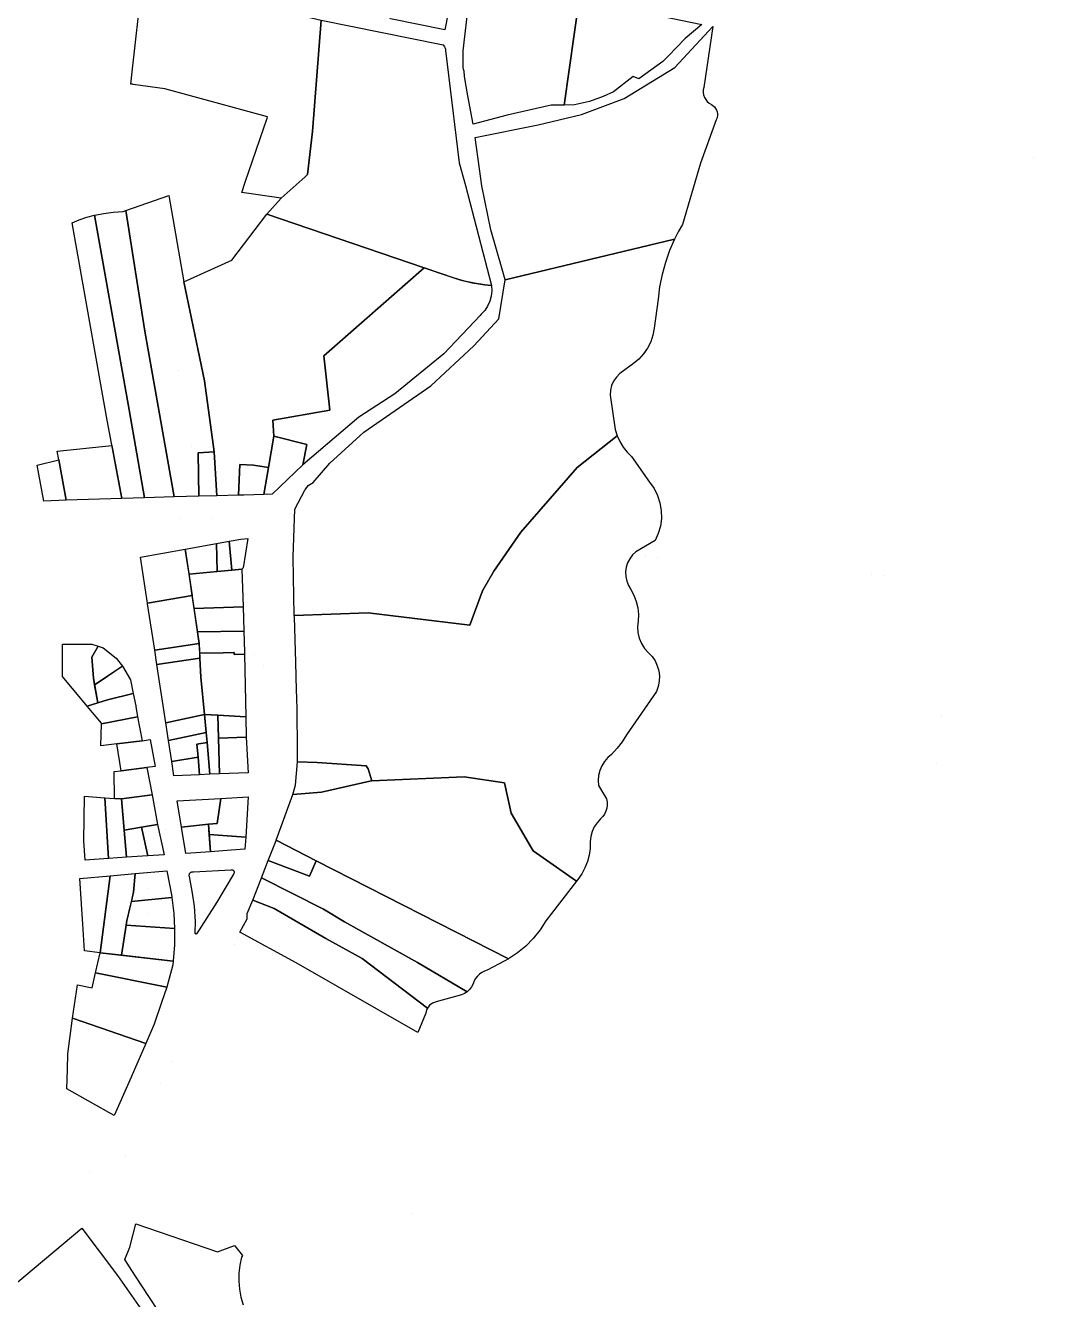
# Model space of a CAD drawing. Header units: millimetres. Extents: x 522658 to 553925, y 7796479 to 7820139.
# Drawn here: x 545442 to 546151, y 7810574 to 7811452 of the extents above; entities that cross this region are included whole.
import ezdxf

# ---------------------------------------------------------------- set-up
doc = ezdxf.new("R2010")
doc.units = ezdxf.units.MM
doc.layers.add('ZONA RESIDENCIAL 2 (ZR_2)', color=2, linetype='Continuous')

msp = doc.modelspace()

# ---------------------------------------------------------------- linework, layer by layer
at = {"layer": 'ZONA RESIDENCIAL 2 (ZR_2)', "const_width": 0.0006}
for points in [[(546019.63, 7811531.5), (546082.98, 7811440.7), (546108.49, 7811402.95), (546158.46, 7811326.49)], [(546183.21, 7810902.38), (546066.87, 7810918.78), (546082.59, 7811068.67), (545859.75, 7811086.75), (545860.9, 7811087.96), (545862.17, 7811089.09), (545862.88, 7811089.5), (545864.32, 7811090.33), (545865.78, 7811091.18), (545867.67, 7811092.28), (545869.81, 7811093.52), (545871.02, 7811094.22), (545873.23, 7811095.5), (545874.5, 7811096.24), (545875.4, 7811096.76), (545876.21, 7811098.31), (545876.73, 7811099.43), (545877.22, 7811100.58), (545878.09, 7811102.96), (545878.75, 7811105.26), (545879.49, 7811108.98), (545879.84, 7811112.79), (545879.83, 7811115.53), (545879.61, 7811118.4), (545878.89, 7811122.42), (545878.36, 7811124.41), (545877.77, 7811126.69), (545877.04, 7811128.11), (545876.44, 7811129.46), (545875.44, 7811131.42), (545873.72, 7811134.25), (545871.69, 7811136.98), (545870.76, 7811138.31), (545869.06, 7811140.73), (545865.88, 7811145.26), (545863.42, 7811148.76), (545861.32, 7811151.76), (545859.26, 7811154.7), (545857.67, 7811156.22), (545856.05, 7811157.98), (545855.11, 7811159.11), (545852.73, 7811162.39), (545850.59, 7811166.14), (545849.34, 7811168.92), (545848.41, 7811171.45), (545847.88, 7811173.23), (545847.33, 7811177.04), (545846.95, 7811179.69), (545846.28, 7811184.33), (545845.39, 7811190.49), (545844.77, 7811194.75), (545844.57, 7811199.49), (545845.7, 7811204.09), (545847.19, 7811207.19), (545848.84, 7811209.54), (545851.06, 7811211.85), (545853.64, 7811213.72), (545856.9, 7811216.07), (545861.51, 7811219.43), (545864.32, 7811221.84), (545866.88, 7811224.57), (545869.66, 7811228.36), (545872.54, 7811233.96), (545874.55, 7811240.93), (545875.26, 7811246.02), (545876.21, 7811253.26), (545877.52, 7811263.18), (545879.2, 7811275.34), (545880.82, 7811282.54), (545881.91, 7811286.49), (545883.61, 7811291.78), (545885.51, 7811296.91), (545888.07, 7811302.83), (545890.85, 7811308.43), (545894.32, 7811314.54), (545895.12, 7811317.27), (545897.8, 7811326.48), (545901, 7811337.42), (545903.54, 7811346.13), (545905.83, 7811354), (545907.84, 7811360.07), (545912.9, 7811373.9), (545916.09, 7811382.62), (545917.64, 7811386.86), (545918.22, 7811388.44), (545918.42, 7811390.99), (545918.16, 7811392.42), (545917.46, 7811394.13), (545916.83, 7811395.09), (545915.99, 7811396.02), (545914.25, 7811397.26), (545913.22, 7811397.87), (545911.97, 7811398.86), (545910.55, 7811400.47), (545909.64, 7811402), (545908.91, 7811404.02), (545908.62, 7811406.04), (545908.67, 7811407.61), (545908.95, 7811409.17), (545909.27, 7811411.32), (545909.59, 7811413.45), (545910.01, 7811416.25), (545910.47, 7811419.27), (545911.21, 7811424.22), (545912.26, 7811431.18), (545914, 7811442.79), (545915.24, 7811451.04), (545946.17, 7811471.77)], [(545540.32, 7810554.88), (545526.62, 7810575.75), (545517.85, 7810589.12), (545514.95, 7810593.54), (545510.08, 7810601.31), (545513.46, 7810609.76), (545517.51, 7810625.86), (545522.5, 7810645.74), (545498.59, 7810649.77), (545504.88, 7810662.06), (545506.34, 7810664.95), (545511.4, 7810674.95), (545516.71, 7810685.43), (545517.64, 7810687.27), (545523.77, 7810700.76), (545526.18, 7810706.05), (545527.7, 7810708.9), (545527.87, 7810709.23), (545532.77, 7810718.74), (545550.52, 7810753.25), (545552.96, 7810757.98), (545559.76, 7810770.91), (545566.26, 7810783.26), (545567.11, 7810784.89), (545581.34, 7810809.11), (545589.28, 7810826.76), (545628.15, 7810805.82), (545711.92, 7810757.8), (545701.18, 7810731.95), (545700.09, 7810730.5), (545699.23, 7810728.91), (545698.62, 7810727.2), (545698.27, 7810725.42), (545698.2, 7810723.6), (545698.4, 7810721.8), (545698.87, 7810720.05), (545699.98, 7810718.63), (545700.85, 7810717.05), (545701.44, 7810715.34), (545701.74, 7810713.56), (545701.74, 7810711.76), (545701.45, 7810709.98), (545700.86, 7810708.27), (545700, 7810706.68), (545698.89, 7810705.26), (545697.55, 7810704.04), (545696.04, 7810703.06), (545695.81, 7810703.21), (545689.12, 7810699.62), (545688.27, 7810699.35), (545687.48, 7810698.95), (545686.77, 7810698.42), (545686.16, 7810697.78), (545685.66, 7810697.04), (545685.29, 7810696.23), (545685.07, 7810695.37), (545684.99, 7810694.49), (545685.06, 7810693.6), (545685.28, 7810692.74), (545685.64, 7810691.93), (545689.48, 7810657.99), (545694.25, 7810655.75), (545699.8, 7810653.63), (545702.45, 7810650.98), (545704.04, 7810649.4), (545705.89, 7810647.01), (545706.42, 7810641.99), (545706.95, 7810635.64), (545707.74, 7810630.35), (545708.27, 7810624.52), (545708.01, 7810618.17), (545707.48, 7810614.73), (545706.42, 7810612.62), (545704.57, 7810610.77), (545702.71, 7810608.91), (545700.6, 7810606.8), (545699.01, 7810604.95), (545696.1, 7810602.83), (545693.98, 7810600.71), (545692.66, 7810597.27), (545690.81, 7810594.63), (545688.96, 7810592.25), (545685.78, 7810589.86), (545684.46, 7810588.01), (545684.19, 7810586.42), (545685.25, 7810584.04), (545684.72, 7810580.6), (545683.13, 7810580.6), (545681.55, 7810581.66), (545680.49, 7810582.46), (545678.9, 7810583.78), (545677.05, 7810585.63), (545673.87, 7810587.48), (545667.52, 7810588.28), (545663.82, 7810588.54), (545661.17, 7810587.22), (545659.06, 7810584.04), (545656.94, 7810582.46), (545655.88, 7810581.13), (545655.35, 7810580.07), (545654.82, 7810578.75), (545652.71, 7810576.63), (545649.53, 7810574.52), (545646.62, 7810573.2)]]:
    msp.add_lwpolyline(points, dxfattribs=at)
at = {"layer": 'ZONA RESIDENCIAL 2 (ZR_2)'}
for points in [[(545734.99, 7811471.45), (545730.67, 7811448.75), (545693.19, 7811456.33), (545685.43, 7811476.27), (545698.99, 7811495.18), (545734.99, 7811471.45)], [(545634.2, 7811347.53), (545617.8, 7811332.82), (545590.63, 7811336.65), (545593.05, 7811343.79), (545608.04, 7811388.05), (545608.32, 7811388.89), (545537.55, 7811408.24), (545515.85, 7811411.2), (545515.31, 7811411.27), (545514.15, 7811411.43), (545515.09, 7811419.79), (545521.8, 7811479.29), (545522.34, 7811479.2), (545544.2, 7811475.87), (545638.39, 7811457.03), (545645.4, 7811455.6), (545639.34, 7811378.66), (545635.94, 7811349.09), (545634.2, 7811347.53)], [(545823.2, 7811470.27), (545812.84, 7811396.97), (545803.9, 7811396.79), (545773.5, 7811390.12), (545750.06, 7811383.91), (545746.34, 7811403.34), (545744.21, 7811416.56), (545743.87, 7811420.67), (545743.57, 7811420.76), (545743.26, 7811422.81), (545743.19, 7811424.93), (545743.23, 7811434.34), (545744.42, 7811444.22), (545745.9, 7811458), (545747.64, 7811474.95), (545748.03, 7811475.01), (545749.39, 7811485.7), (545823.2, 7811470.27)], [(545812.84, 7811396.97), (545823.2, 7811470.27), (545907.65, 7811452.62), (545896.14, 7811442.95), (545884.69, 7811430.84), (545880.79, 7811427.04), (545864.35, 7811414.97), (545860.42, 7811416.75), (545846.86, 7811406.1), (545839.68, 7811402.83), (545830.35, 7811399.49), (545819.97, 7811397.11), (545812.84, 7811396.97)], [(545607.9, 7811321.7), (545617.8, 7811332.82), (545634.2, 7811347.53), (545635.94, 7811349.09), (545639.34, 7811378.66), (545645.4, 7811455.6), (545729.3, 7811438.46), (545729.9, 7811437.82), (545730.38, 7811437.08), (545730.73, 7811436.27), (545730.93, 7811435.42), (545730.99, 7811434.54), (545740.36, 7811357.23), (545744.86, 7811341.55), (545762.71, 7811272.59), (545758.08, 7811273.13), (545751, 7811274.19), (545744, 7811275.7), (545737.11, 7811277.65), (545716.34, 7811284.73), (545607.9, 7811321.7)], [(545888.87, 7811304.52), (545772.21, 7811276.51), (545770.07, 7811283.91), (545762.29, 7811311.06), (545756.1, 7811341.38), (545754.5, 7811353.02), (545751.53, 7811374.63), (545794.99, 7811383.37), (545824.84, 7811390.44), (545854.2, 7811401.39), (545888.97, 7811422.82), (545915.24, 7811451.04), (545908.95, 7811409.17), (545908.65, 7811407.44), (545908.64, 7811405.68), (545908.93, 7811403.95), (545909.51, 7811402.28), (545910.36, 7811400.74), (545911.45, 7811399.37), (545912.76, 7811398.2), (545914.25, 7811397.26), (545915.35, 7811396.56), (545916.32, 7811395.69), (545917.13, 7811394.67), (545917.76, 7811393.54), (545918.19, 7811392.31), (545918.42, 7811391.03), (545918.43, 7811389.73), (545918.22, 7811388.44), (545917.97, 7811387.63), (545917.64, 7811386.86), (545906.68, 7811356.9), (545894.32, 7811314.54), (545891.47, 7811309.6), (545888.87, 7811304.52)], [(545550.75, 7811275.19), (545564.95, 7811206.91), (545571.62, 7811158.02), (545560.67, 7811157.22), (545561.07, 7811127.34), (545544, 7811126.88), (545523.82, 7811241.22), (545510.67, 7811324.19), (545540.25, 7811334.64), (545550.75, 7811275.19)], [(545523.55, 7811126.33), (545507.97, 7811125.81), (545497.4, 7811182.39), (545473.62, 7811315.78), (545478.66, 7811317.89), (545483.84, 7811319.66), (545489.12, 7811321.08), (545512.95, 7811186.96), (545523.55, 7811126.33)], [(545544, 7811126.88), (545523.55, 7811126.33), (545512.95, 7811186.96), (545489.12, 7811321.08), (545495.56, 7811322.32), (545502.07, 7811323.04), (545508.76, 7811323.51), (545510.67, 7811324.19), (545523.82, 7811241.22), (545544, 7811126.88)], [(545612.71, 7811168.84), (545608.96, 7811147.06), (545598.71, 7811148.75), (545589.18, 7811149.15), (545588.39, 7811128.08), (545573.37, 7811127.67), (545571.62, 7811158.02), (545564.95, 7811206.91), (545554.87, 7811255.39), (545550.75, 7811275.19), (545583.77, 7811290.11), (545607.9, 7811321.7), (545716.34, 7811284.73), (545676.85, 7811250.11), (545647.09, 7811224.01), (545651.32, 7811186.65), (545612.06, 7811179.88), (545612.71, 7811168.84)], [(545772.21, 7811276.51), (545888.87, 7811304.52), (545885.4, 7811296.63), (545882.52, 7811288.5), (545880.24, 7811280.19), (545878.57, 7811271.74), (545877.52, 7811263.18), (545874.87, 7811243.08), (545873.99, 7811238.32), (545872.45, 7811233.73), (545870.3, 7811229.4), (545867.56, 7811225.4), (545864.3, 7811221.82), (545860.58, 7811218.73), (545851.06, 7811211.85), (545848.75, 7811209.43), (545846.89, 7811206.66), (545845.52, 7811203.61), (545844.7, 7811200.37), (545844.44, 7811197.04), (545847.88, 7811173.23), (545849.34, 7811168.92), (545821.87, 7811147.21), (545782.98, 7811102.6), (545764.25, 7811075.77), (545756.47, 7811062.12), (545747.7, 7811038.39), (545677.77, 7811046.88), (545626.83, 7811045.06), (545625.94, 7811085.06), (545625.93, 7811085.53), (545627.18, 7811118.4), (545634.13, 7811131.58), (545634.26, 7811131.83), (545636.31, 7811134.74), (545639.82, 7811136.79), (545651.2, 7811150.22), (545674.73, 7811171.54), (545720.89, 7811203.42), (545750.61, 7811230.98), (545767.74, 7811249.57), (545772.21, 7811276.51)], [(545754.82, 7811251.9), (545729.82, 7811225.39), (545696.06, 7811197.98), (545671.19, 7811181.89), (545632.77, 7811148.98), (545635.46, 7811162.91), (545612.71, 7811168.84), (545612.06, 7811179.88), (545651.32, 7811186.65), (545647.09, 7811224.01), (545716.34, 7811284.73), (545732.68, 7811279.16), (545740.98, 7811276.5), (545749.47, 7811274.48), (545758.08, 7811273.13), (545762.71, 7811272.59), (545762.86, 7811268.86), (545762.44, 7811265.25), (545761.49, 7811261.74), (545760.02, 7811258.42), (545758.07, 7811255.35), (545755.64, 7811252.77), (545754.82, 7811251.9)], [(545463.4, 7811158.51), (545501.17, 7811162.22), (545507.97, 7811125.81), (545469.66, 7811124.52), (545464.52, 7811152.44), (545463.4, 7811158.51)], [(545632.77, 7811148.98), (545611.6, 7811128.87), (545605.78, 7811128.55), (545608.96, 7811147.06), (545612.71, 7811168.84), (545635.46, 7811162.91), (545632.77, 7811148.98)], [(545870.9, 7811019.5), (545873.39, 7811016.84), (545875.44, 7811013.83), (545876.99, 7811010.54), (545878.01, 7811007.04), (545878.47, 7811003.43), (545878.36, 7810999.79), (545877.69, 7810996.21), (545876.46, 7810992.78), (545855.82, 7810962.88), (545852.71, 7810958.14), (545849.26, 7810953.63), (545845.5, 7810949.39), (545842.81, 7810947.15), (545840.52, 7810944.52), (545838.67, 7810941.55), (545837.32, 7810938.33), (545836.5, 7810934.93), (545836.22, 7810931.44), (545836.51, 7810927.96), (545842.06, 7810918.7), (545842.48, 7810916.57), (545842.54, 7810914.4), (545842.25, 7810912.25), (545841.62, 7810910.17), (545840.65, 7810908.23), (545839.37, 7810906.47), (545837.83, 7810904.94), (545835.49, 7810902.32), (545833.57, 7810899.38), (545832.1, 7810896.19), (545831.13, 7810892.81), (545830.68, 7810889.33), (545830.61, 7810884.64), (545829.99, 7810880), (545828.82, 7810875.46), (545827.12, 7810871.1), (545824.91, 7810866.97), (545822.22, 7810863.13), (545821.28, 7810861.9), (545791.39, 7810882.86), (545776.36, 7810908.79), (545771.76, 7810929.75), (545743.98, 7810933.98), (545680.28, 7810931.08), (545677.68, 7810939.35), (545676.25, 7810941.49), (545642.6, 7810943.76), (545629.02, 7810944.21), (545629.04, 7810944.44), (545628.99, 7810952.73), (545628.84, 7810979.96), (545628.57, 7810988.66), (545628.42, 7810993.54), (545627.82, 7811012.9), (545626.85, 7811044.05), (545626.83, 7811045.06), (545677.77, 7811046.88), (545747.7, 7811038.39), (545756.47, 7811062.12), (545764.25, 7811075.77), (545782.98, 7811102.6), (545821.87, 7811147.21), (545849.34, 7811168.92), (545851.2, 7811164.97), (545853.5, 7811161.25), (545856.2, 7811157.81), (545859.26, 7811154.7), (545871.69, 7811136.98), (545874.77, 7811132.6), (545877.16, 7811127.81), (545878.82, 7811122.72), (545879.71, 7811117.44), (545879.8, 7811112.08), (545879.1, 7811106.78), (545877.62, 7811101.63), (545875.4, 7811096.76), (545862.17, 7811089.09), (545859.86, 7811086.88), (545857.95, 7811084.3), (545856.5, 7811081.45), (545855.55, 7811078.39), (545855.13, 7811075.22), (545855.25, 7811072.02), (545855.9, 7811068.88), (545857.08, 7811065.9), (545858.73, 7811063.16), (545860.87, 7811059.11), (545862.47, 7811054.81), (545863.49, 7811050.34), (545863.92, 7811045.78), (545863.76, 7811041.2), (545863.37, 7811037.25), (545863.64, 7811033.3), (545864.56, 7811029.44), (545866.11, 7811025.79), (545868.24, 7811022.44), (545870.9, 7811019.5)], [(545573.37, 7811127.67), (545561.07, 7811127.34), (545560.67, 7811157.22), (545571.62, 7811158.02), (545573.37, 7811127.67)], [(545469.66, 7811124.52), (545454.09, 7811123.95), (545449.51, 7811148.79), (545464.52, 7811152.44), (545469.66, 7811124.52)], [(545608.96, 7811147.06), (545605.78, 7811128.55), (545592.14, 7811128.18), (545588.39, 7811128.08), (545589.18, 7811149.15), (545598.71, 7811148.75), (545608.96, 7811147.06)], [(545573.75, 7811075.47), (545554.26, 7811073.57), (545551.7, 7811090.91), (545573.28, 7811094.79), (545573.75, 7811075.47)], [(545573.75, 7811075.47), (545573.28, 7811094.79), (545581.91, 7811096.34), (545583.76, 7811076.44), (545573.75, 7811075.47)], [(545581.91, 7811096.34), (545590.04, 7811097.81), (545594.72, 7811098.1), (545591.55, 7811077.99), (545590.68, 7811077.11), (545583.76, 7811076.44), (545581.91, 7811096.34)], [(545556.43, 7811058.94), (545525.6, 7811053.65), (545520.72, 7811085.33), (545551.7, 7811090.91), (545556.43, 7811058.94)], [(545554.26, 7811073.57), (545573.75, 7811075.47), (545583.76, 7811076.44), (545590.68, 7811077.11), (545591.48, 7811051.11), (545557.74, 7811050.06), (545556.43, 7811058.94), (545554.26, 7811073.57)], [(545525.6, 7811053.65), (545556.43, 7811058.94), (545556.52, 7811058.32), (545561.32, 7811025.88), (545530.59, 7811021.21), (545525.67, 7811053.18), (545525.6, 7811053.65)], [(545592, 7811034.4), (545560.13, 7811033.92), (545557.74, 7811050.06), (545591.48, 7811051.11), (545591.99, 7811034.75), (545592, 7811034.4)], [(545592.48, 7811018.44), (545585.46, 7811018.33), (545585.42, 7811019.65), (545585.1, 7811019.62), (545577.9, 7811019.5), (545561.61, 7811019.22), (545561.32, 7811025.88), (545560.13, 7811033.92), (545592, 7811034.4), (545592.45, 7811019.75), (545592.48, 7811018.44)], [(545491.65, 7811023.93), (545487.23, 7811016.44), (545488.34, 7811002.04), (545491.41, 7810984.91), (545484.17, 7810982.67), (545467.06, 7811003.09), (545467.03, 7811009.86), (545466.96, 7811025.38), (545487.17, 7811025.31), (545491.65, 7811023.93)], [(545493.02, 7810999.98), (545489.17, 7810997.4), (545488.34, 7811002.04), (545487.23, 7811016.44), (545491.65, 7811023.93), (545495.07, 7811022.87), (545504.12, 7811015.7), (545508.35, 7811010.25), (545493.02, 7810999.98)], [(545530.59, 7811021.21), (545561.32, 7811025.88), (545561.75, 7811015.78), (545532.11, 7811011.32), (545530.59, 7811021.21)], [(545532.11, 7811011.32), (545561.75, 7811015.78), (545562.32, 7811002.62), (545564.97, 7810976.91), (545538.3, 7810971.08), (545532.11, 7811011.32)], [(545592.48, 7811018.44), (545593.32, 7810975.32), (545574.01, 7810976.4), (545564.97, 7810976.91), (545562.32, 7811002.62), (545561.75, 7811015.78), (545561.61, 7811019.22), (545577.9, 7811019.5), (545585.1, 7811019.62), (545585.42, 7811019.65), (545585.46, 7811018.33), (545592.48, 7811018.44)], [(545498.18, 7810987), (545491.41, 7810984.91), (545489.17, 7810997.4), (545493.02, 7810999.98), (545507.52, 7811009.69), (545508.35, 7811010.25), (545513.86, 7811000.75), (545515.82, 7810991.28), (545498.18, 7810987)], [(545515.82, 7810991.28), (545517.54, 7810982.94), (545517.65, 7810982.48), (545518.73, 7810975.27), (545493.93, 7810970.47), (545493.94, 7810971.02), (545484.17, 7810982.67), (545491.41, 7810984.91), (545498.18, 7810987), (545515.82, 7810991.28)], [(545566.09, 7810964.52), (545540.18, 7810958.86), (545538.3, 7810971.08), (545564.97, 7810976.91), (545566.09, 7810964.52)], [(545568.71, 7810935.65), (545566.73, 7810957.5), (545566.09, 7810964.52), (545564.97, 7810976.91), (545574.01, 7810976.4), (545574.48, 7810960.68), (545575.23, 7810935.89), (545568.71, 7810935.65)], [(545493.93, 7810970.47), (545518.73, 7810975.27), (545521.96, 7810958.63), (545504.59, 7810956.57), (545493.52, 7810955.25), (545493.93, 7810970.47)], [(545593.74, 7810961.27), (545574.48, 7810960.68), (545574.01, 7810976.4), (545593.32, 7810975.32), (545593.74, 7810961.27)], [(545504.59, 7810956.57), (545521.96, 7810958.63), (545527.57, 7810959.75), (545530.94, 7810941.13), (545525.17, 7810940.45), (545507.4, 7810938), (545504.59, 7810956.57)], [(545540.18, 7810958.86), (545566.09, 7810964.52), (545566.73, 7810957.5), (545559.68, 7810956.38), (545560.46, 7810947.47), (545542.4, 7810944.46), (545540.18, 7810958.86)], [(545574.48, 7810960.68), (545593.74, 7810961.27), (545595.01, 7810936.63), (545575.23, 7810935.89), (545574.48, 7810960.68)], [(545561.52, 7810935.38), (545560.46, 7810947.47), (545559.68, 7810956.38), (545566.73, 7810957.5), (545568.71, 7810935.65), (545561.52, 7810935.38)], [(545542.4, 7810944.46), (545560.46, 7810947.47), (545561.52, 7810935.38), (545543.9, 7810934.72), (545542.4, 7810944.46)], [(545680.28, 7810931.08), (545678.84, 7810931.02), (545645.6, 7810923.34), (545625.8, 7810921.82), (545627.65, 7810928.23), (545629.02, 7810944.21), (545642.6, 7810943.76), (545676.25, 7810941.49), (545677.68, 7810939.35), (545680.28, 7810931.08)], [(545502.89, 7810918.99), (545502.71, 7810937.64), (545507.4, 7810938), (545525.17, 7810940.45), (545528.75, 7810921.46), (545507.7, 7810918.71), (545502.89, 7810918.99)], [(545821.28, 7810861.9), (545800.26, 7810834.56), (545796.19, 7810828.35), (545791.52, 7810822.58), (545786.3, 7810817.3), (545780.57, 7810812.57), (545774.4, 7810808.44), (545641.87, 7810876.04), (545614.4, 7810890.2), (545625.8, 7810921.82), (545645.6, 7810923.34), (545678.84, 7810931.02), (545680.28, 7810931.08), (545743.98, 7810933.98), (545771.76, 7810929.75), (545776.36, 7810908.79), (545791.39, 7810882.86), (545821.28, 7810861.9)], [(545496.33, 7810919.38), (545498.74, 7810877.65), (545482.59, 7810876.5), (545481.88, 7810889.85), (545482.14, 7810920.63), (545496.33, 7810919.38)], [(545507.7, 7810918.71), (545509.61, 7810897.21), (545511.27, 7810878.55), (545498.74, 7810877.65), (545496.33, 7810919.38), (545502.89, 7810918.99), (545507.7, 7810918.71)], [(545507.7, 7810918.71), (545528.75, 7810921.46), (545532.62, 7810901.13), (545521.43, 7810899.22), (545509.61, 7810897.21), (545507.7, 7810918.71)], [(545567.69, 7810901.24), (545548.99, 7810899.32), (545546.01, 7810917.34), (545576.27, 7810919.1), (545573.63, 7810901.8), (545567.69, 7810901.24)], [(545593.36, 7810892.43), (545568.22, 7810894.07), (545567.69, 7810901.24), (545573.63, 7810901.8), (545576.27, 7810919.1), (545595.12, 7810920.19), (545593.36, 7810892.43)], [(545525.88, 7810879.37), (545511.27, 7810878.55), (545509.61, 7810897.21), (545521.43, 7810899.22), (545525.88, 7810879.37)], [(545521.43, 7810899.22), (545532.62, 7810901.13), (545537.19, 7810880.07), (545525.88, 7810879.37), (545521.43, 7810899.22)], [(545548.99, 7810899.32), (545567.69, 7810901.24), (545569.09, 7810882.31), (545552.02, 7810880.99), (545548.99, 7810899.32)], [(545583.23, 7810883.41), (545569.09, 7810882.31), (545568.22, 7810894.07), (545583.85, 7810893.05), (545593.36, 7810892.43), (545592.83, 7810884.15), (545583.23, 7810883.41)], [(545608.88, 7810876.15), (545614.35, 7810890.07), (545614.4, 7810890.2), (545641.87, 7810876.04), (545637.24, 7810865.39), (545608.88, 7810876.15)], [(545641.87, 7810876.04), (545774.4, 7810808.44), (545771.95, 7810807.04), (545759.78, 7810800.69), (545757.88, 7810800.06), (545756.09, 7810799.15), (545754.45, 7810798), (545753, 7810796.61), (545751.77, 7810795.03), (545750.78, 7810793.28), (545750.03, 7810791.14), (545748.95, 7810789.15), (545747.54, 7810787.37), (545745.87, 7810785.84), (545711.76, 7810806.02), (545661.42, 7810834), (545647, 7810842.67), (545604.24, 7810864.35), (545608.88, 7810876.15), (545637.24, 7810865.39), (545641.87, 7810876.04)], [(545493.01, 7810812.72), (545482.3, 7810813.98), (545481.08, 7810832.42), (545480.62, 7810839.2), (545478.99, 7810863.8), (545499.88, 7810865.69), (545493.01, 7810812.72)], [(545507.78, 7810810.98), (545493.01, 7810812.72), (545499.88, 7810865.69), (545517.08, 7810867.24), (545516.1, 7810854.45), (545511.34, 7810834.98), (545510.85, 7810831.66), (545507.78, 7810810.98)], [(545542.52, 7810850.74), (545514.53, 7810848.04), (545516.1, 7810854.45), (545517.08, 7810867.24), (545539.02, 7810869.22), (545542.42, 7810851.47), (545542.52, 7810850.74)], [(545554.52, 7810865.33), (545554.58, 7810865.29), (545554.46, 7810865.67), (545554.41, 7810866.06), (545554.43, 7810866.46), (545554.51, 7810866.85), (545554.66, 7810867.22), (545554.87, 7810867.56), (545555.13, 7810867.85), (545555.44, 7810868.11), (545555.79, 7810868.3), (545556.16, 7810868.43), (545556.55, 7810868.5), (545556.95, 7810868.5), (545557.34, 7810868.44), (545583.39, 7810869.72), (545583.66, 7810869.76), (545583.93, 7810869.76), (545584.2, 7810869.72), (545584.46, 7810869.62), (545584.7, 7810869.49), (545584.91, 7810869.32), (545585.09, 7810869.11), (545585.23, 7810868.88), (545585.33, 7810868.62), (545585.39, 7810868.36), (545585.4, 7810868.08), (545585.36, 7810867.81), (545585.28, 7810867.55), (545585.16, 7810867.31), (545585, 7810867.09), (545584.8, 7810866.9), (545573.35, 7810847.49), (545561.29, 7810828.45), (545560.41, 7810827.16), (545559.48, 7810825.78), (545559.41, 7810825.71), (545559.33, 7810825.65), (545559.24, 7810825.61), (545559.15, 7810825.58), (545559.05, 7810825.57), (545558.95, 7810825.57), (545558.86, 7810825.6), (545558.77, 7810825.63), (545558.68, 7810825.69), (545558.61, 7810825.76), (545558.55, 7810825.83), (545558.51, 7810825.92), (545558.48, 7810826.02), (545558.46, 7810826.11), (545558.47, 7810826.21), (545558.49, 7810826.31), (545558.76, 7810834.24), (545557.94, 7810844.68), (545556.53, 7810855.05), (545554.52, 7810865.33)], [(545745.87, 7810785.84), (545744.04, 7810784.65), (545742.05, 7810783.76), (545724.59, 7810778.73), (545723.35, 7810778.41), (545722.17, 7810777.92), (545721.07, 7810777.26), (545720.08, 7810776.45), (545719.21, 7810775.5), (545718.5, 7810774.44), (545673.49, 7810808.65), (545648.55, 7810822.6), (545612.9, 7810843.24), (545598.14, 7810849), (545603.97, 7810863.67), (545604.24, 7810864.35), (545647, 7810842.67), (545661.42, 7810834), (545711.76, 7810806.02), (545745.87, 7810785.84)], [(545544.25, 7810829.35), (545510.85, 7810831.66), (545511.34, 7810834.98), (545512.67, 7810840.41), (545514.53, 7810848.04), (545542.52, 7810850.74), (545543.72, 7810839.71), (545544.25, 7810829.35)], [(545718.5, 7810774.44), (545717.97, 7810773.34), (545717.6, 7810772.18), (545717.39, 7810770.98), (545711.92, 7810757.8), (545628.15, 7810805.82), (545589.28, 7810826.76), (545594.44, 7810836.05), (545594.42, 7810839.65), (545598.14, 7810849), (545612.9, 7810843.24), (545648.55, 7810822.6), (545673.49, 7810808.65), (545718.5, 7810774.44)], [(545544.25, 7810829.35), (545544.18, 7810818.06), (545543.43, 7810806.79), (545507.78, 7810810.98), (545510.85, 7810831.66), (545544.25, 7810829.35)], [(545539.04, 7810789.05), (545489.81, 7810798.84), (545493.01, 7810812.72), (545543.43, 7810806.79), (545543.17, 7810804.29), (545539.04, 7810789.05)], [(545539.04, 7810789.05), (545535.35, 7810778.29), (545530.3, 7810763.52), (545524.46, 7810750.16), (545473.96, 7810767.49), (545477.42, 7810790.63), (545487.43, 7810788.5), (545489.81, 7810798.84), (545539.04, 7810789.05)], [(545502.92, 7810700.91), (545502.76, 7810700.55), (545486.43, 7810709.72), (545470.11, 7810718.91), (545470.45, 7810732.25), (545470.72, 7810742.9), (545473.96, 7810767.49), (545524.46, 7810750.16), (545512.68, 7810723.23), (545502.92, 7810700.91)], [(545599.73, 7810470.72), (545609.91, 7810450.35), (545610.57, 7810445.13), (545608.63, 7810413.27), (545551.43, 7810376.52), (545426.86, 7810506.19), (545388.63, 7810545.97), (545480.5, 7810622.88), (545504.91, 7810590.22), (545540.32, 7810539.68), (545561.78, 7810513.25), (545566.01, 7810508.49), (545576.28, 7810496.95), (545599.73, 7810470.72)]]:
    msp.add_lwpolyline(points, close=True, dxfattribs=at)
for points, const_width in [([(545734.99, 7811471.45), (545730.67, 7811448.75), (545693.19, 7811456.33), (545685.43, 7811476.27), (545698.99, 7811495.18)], 0.0006), ([(545634.2, 7811347.53), (545617.8, 7811332.82), (545590.63, 7811336.65), (545593.05, 7811343.79), (545608.04, 7811388.05), (545608.32, 7811388.89), (545537.55, 7811408.24), (545515.85, 7811411.2), (545515.31, 7811411.27), (545514.15, 7811411.43), (545515.09, 7811419.79), (545521.8, 7811479.29), (545522.34, 7811479.2), (545544.2, 7811475.87), (545638.39, 7811457.03), (545645.4, 7811455.6), (545639.34, 7811378.66), (545635.94, 7811349.09)], 0.0006), ([(545823.2, 7811470.27), (545812.84, 7811396.97), (545803.9, 7811396.79), (545773.5, 7811390.12), (545750.06, 7811383.91), (545746.34, 7811403.34), (545744.21, 7811416.56), (545743.87, 7811420.67), (545743.57, 7811420.76), (545743.26, 7811422.81), (545743.19, 7811424.93), (545743.23, 7811434.34), (545744.42, 7811444.22), (545745.9, 7811458), (545747.64, 7811474.95), (545748.03, 7811475.01), (545749.39, 7811485.7)], 0.0006), ([(545812.84, 7811396.97), (545823.2, 7811470.27), (545907.65, 7811452.62), (545896.14, 7811442.95), (545884.69, 7811430.84), (545880.79, 7811427.04), (545864.35, 7811414.97), (545860.42, 7811416.75), (545846.86, 7811406.1), (545839.68, 7811402.83), (545830.35, 7811399.49), (545819.97, 7811397.11)], 0.0006), ([(545607.9, 7811321.7), (545617.8, 7811332.82), (545634.2, 7811347.53), (545635.94, 7811349.09), (545639.34, 7811378.66), (545645.4, 7811455.6), (545729.3, 7811438.46), (545729.9, 7811437.82), (545730.38, 7811437.08), (545730.73, 7811436.27), (545730.93, 7811435.42), (545730.99, 7811434.54), (545740.36, 7811357.23), (545744.86, 7811341.55), (545762.71, 7811272.59), (545758.08, 7811273.13), (545751, 7811274.19), (545744, 7811275.7), (545737.11, 7811277.65), (545716.34, 7811284.73)], 0.0006), ([(545888.87, 7811304.52), (545772.21, 7811276.51), (545770.07, 7811283.91), (545762.29, 7811311.06), (545756.1, 7811341.38), (545754.5, 7811353.02), (545751.53, 7811374.63), (545794.99, 7811383.37), (545824.84, 7811390.44), (545854.2, 7811401.39), (545888.97, 7811422.82), (545915.24, 7811451.04), (545908.95, 7811409.17), (545908.65, 7811407.44), (545908.64, 7811405.68), (545908.93, 7811403.95), (545909.51, 7811402.28), (545910.36, 7811400.74), (545911.45, 7811399.37), (545912.76, 7811398.2), (545914.25, 7811397.26), (545915.35, 7811396.56), (545916.32, 7811395.69), (545917.13, 7811394.67), (545917.76, 7811393.54), (545918.19, 7811392.31), (545918.42, 7811391.03), (545918.43, 7811389.73), (545918.22, 7811388.44), (545917.97, 7811387.63), (545917.64, 7811386.86), (545906.68, 7811356.9), (545894.32, 7811314.54), (545891.47, 7811309.6)], 0.0006), ([(545560.45, 7811127.32), (545544, 7811126.88), (545523.82, 7811241.22), (545510.67, 7811324.19), (545526.57, 7811329.81), (545536.81, 7811271.66), (545559.33, 7811143.84)], 0.0006), ([(545560.45, 7811127.32), (545559.33, 7811143.84), (545536.81, 7811271.66), (545526.57, 7811329.81), (545540.25, 7811334.64), (545550.75, 7811275.19), (545564.95, 7811206.91), (545571.62, 7811158.02), (545573.37, 7811127.67), (545561.07, 7811127.34)], 0.0006), ([(545523.55, 7811126.33), (545507.97, 7811125.81), (545497.4, 7811182.39), (545473.62, 7811315.78), (545478.66, 7811317.89), (545483.84, 7811319.66), (545489.12, 7811321.08), (545512.95, 7811186.96)], 0.0006), ([(545544, 7811126.88), (545523.55, 7811126.33), (545512.95, 7811186.96), (545489.12, 7811321.08), (545495.56, 7811322.32), (545502.07, 7811323.04), (545508.76, 7811323.51), (545510.67, 7811324.19), (545523.82, 7811241.22)], 0.00026), ([(545544, 7811126.88), (545523.55, 7811126.33), (545512.95, 7811186.96), (545489.12, 7811321.08), (545495.56, 7811322.32), (545502.07, 7811323.04), (545508.76, 7811323.51), (545510.67, 7811324.19), (545523.82, 7811241.22)], 0.0006), ([(545612.71, 7811168.84), (545608.96, 7811147.06), (545598.71, 7811148.75), (545589.18, 7811149.15), (545588.39, 7811128.08), (545573.37, 7811127.67), (545571.62, 7811158.02), (545564.95, 7811206.91), (545554.87, 7811255.39), (545550.75, 7811275.19), (545583.77, 7811290.11), (545607.9, 7811321.7), (545716.34, 7811284.73), (545676.85, 7811250.11), (545647.09, 7811224.01), (545651.32, 7811186.65), (545612.06, 7811179.88)], 0.0006), ([(545772.21, 7811276.51), (545888.87, 7811304.52), (545885.4, 7811296.63), (545882.52, 7811288.5), (545880.24, 7811280.19), (545878.57, 7811271.74), (545877.52, 7811263.18), (545874.87, 7811243.08), (545873.99, 7811238.32), (545872.45, 7811233.73), (545870.3, 7811229.4), (545867.56, 7811225.4), (545864.3, 7811221.82), (545860.58, 7811218.73), (545851.06, 7811211.85), (545848.75, 7811209.43), (545846.89, 7811206.66), (545845.52, 7811203.61), (545844.7, 7811200.37), (545844.44, 7811197.04), (545847.88, 7811173.23), (545849.34, 7811168.92), (545821.87, 7811147.21), (545782.98, 7811102.6), (545764.25, 7811075.77), (545756.47, 7811062.12), (545747.7, 7811038.39), (545677.77, 7811046.88), (545626.83, 7811045.06), (545625.94, 7811085.06), (545625.93, 7811085.53), (545627.18, 7811118.4), (545634.13, 7811131.58), (545634.26, 7811131.83), (545636.31, 7811134.74), (545639.82, 7811136.79), (545651.2, 7811150.22), (545674.73, 7811171.54), (545720.89, 7811203.42), (545750.61, 7811230.98), (545767.74, 7811249.57)], 0.0006), ([(545754.82, 7811251.9), (545729.82, 7811225.39), (545696.06, 7811197.98), (545671.19, 7811181.89), (545632.77, 7811148.98), (545635.46, 7811162.91), (545612.71, 7811168.84), (545612.06, 7811179.88), (545651.32, 7811186.65), (545647.09, 7811224.01), (545716.34, 7811284.73), (545732.68, 7811279.16), (545740.98, 7811276.5), (545749.47, 7811274.48), (545758.08, 7811273.13), (545762.71, 7811272.59), (545762.86, 7811268.86), (545762.44, 7811265.25), (545761.49, 7811261.74), (545760.02, 7811258.42), (545758.07, 7811255.35), (545755.64, 7811252.77)], 0.0006), ([(545463.4, 7811158.51), (545501.17, 7811162.22), (545507.97, 7811125.81), (545469.66, 7811124.52), (545464.52, 7811152.44)], 0.0006), ([(545632.77, 7811148.98), (545611.6, 7811128.87), (545605.78, 7811128.55), (545608.96, 7811147.06), (545612.71, 7811168.84), (545635.46, 7811162.91)], 0.0006), ([(545870.9, 7811019.5), (545873.39, 7811016.84), (545875.44, 7811013.83), (545876.99, 7811010.54), (545878.01, 7811007.04), (545878.47, 7811003.43), (545878.36, 7810999.79), (545877.69, 7810996.21), (545876.46, 7810992.78), (545855.82, 7810962.88), (545852.71, 7810958.14), (545849.26, 7810953.63), (545845.5, 7810949.39), (545842.81, 7810947.15), (545840.52, 7810944.52), (545838.67, 7810941.55), (545837.32, 7810938.33), (545836.5, 7810934.93), (545836.22, 7810931.44), (545836.51, 7810927.96), (545842.06, 7810918.7), (545842.48, 7810916.57), (545842.54, 7810914.4), (545842.25, 7810912.25), (545841.62, 7810910.17), (545840.65, 7810908.23), (545839.37, 7810906.47), (545837.83, 7810904.94), (545835.49, 7810902.32), (545833.57, 7810899.38), (545832.1, 7810896.19), (545831.13, 7810892.81), (545830.68, 7810889.33), (545830.61, 7810884.64), (545829.99, 7810880), (545828.82, 7810875.46), (545827.12, 7810871.1), (545824.91, 7810866.97), (545822.22, 7810863.13), (545821.28, 7810861.9), (545791.39, 7810882.86), (545776.36, 7810908.79), (545771.76, 7810929.75), (545743.98, 7810933.98), (545680.28, 7810931.08), (545677.68, 7810939.35), (545676.25, 7810941.49), (545642.6, 7810943.76), (545629.02, 7810944.21), (545629.04, 7810944.44), (545628.99, 7810952.73), (545628.84, 7810979.96), (545628.57, 7810988.66), (545628.42, 7810993.54), (545627.82, 7811012.9), (545626.85, 7811044.05), (545626.83, 7811045.06), (545677.77, 7811046.88), (545747.7, 7811038.39), (545756.47, 7811062.12), (545764.25, 7811075.77), (545782.98, 7811102.6), (545821.87, 7811147.21), (545849.34, 7811168.92), (545851.2, 7811164.97), (545853.5, 7811161.25), (545856.2, 7811157.81), (545859.26, 7811154.7), (545871.69, 7811136.98), (545874.77, 7811132.6), (545877.16, 7811127.81), (545878.82, 7811122.72), (545879.71, 7811117.44), (545879.8, 7811112.08), (545879.1, 7811106.78), (545877.62, 7811101.63), (545875.4, 7811096.76), (545862.17, 7811089.09), (545859.86, 7811086.88), (545857.95, 7811084.3), (545856.5, 7811081.45), (545855.55, 7811078.39), (545855.13, 7811075.22), (545855.25, 7811072.02), (545855.9, 7811068.88), (545857.08, 7811065.9), (545858.73, 7811063.16), (545860.87, 7811059.11), (545862.47, 7811054.81), (545863.49, 7811050.34), (545863.92, 7811045.78), (545863.76, 7811041.2), (545863.37, 7811037.25), (545863.64, 7811033.3), (545864.56, 7811029.44), (545866.11, 7811025.79), (545868.24, 7811022.44)], 0.0006), ([(545469.66, 7811124.52), (545454.09, 7811123.95), (545449.51, 7811148.79), (545464.52, 7811152.44)], 0.0006), ([(545608.96, 7811147.06), (545605.78, 7811128.55), (545592.14, 7811128.18), (545588.39, 7811128.08), (545589.18, 7811149.15), (545598.71, 7811148.75)], 0.0006), ([(545507.31, 7811100.35), (545506.03, 7811111.58), (545576.08, 7811112.28), (545576.57, 7811109.69)], 0.0006), ([(545590.04, 7811097.81), (545601.79, 7811099.94), (545602.41, 7811098.81), (545605.11, 7811093.93), (545605.77, 7811078.28), (545590.68, 7811077.11), (545583.76, 7811076.44), (545581.91, 7811096.34)], 0.0006), ([(545565.15, 7811074.63), (545554.26, 7811073.57), (545551.7, 7811090.91), (545562.81, 7811092.91), (545563.33, 7811088.88)], 0.0006), ([(545565.15, 7811074.63), (545563.33, 7811088.88), (545562.81, 7811092.91), (545571.45, 7811094.46), (545572.23, 7811088.6), (545573.25, 7811088.63), (545574.22, 7811075.52), (545573.75, 7811075.47)], 0.0006), ([(545574.22, 7811075.52), (545573.25, 7811088.63), (545572.23, 7811088.6), (545571.45, 7811094.46), (545573.28, 7811094.79), (545581.91, 7811096.34), (545583.76, 7811076.44)], 0.0006), ([(545556.43, 7811058.94), (545525.6, 7811053.65), (545520.72, 7811085.33), (545551.7, 7811090.91)], 0.00026), ([(545556.43, 7811058.94), (545525.6, 7811053.65), (545520.72, 7811085.33), (545551.7, 7811090.91)], 0.00026), ([(545551.98, 7811058.17), (545525.6, 7811053.65), (545520.72, 7811085.33), (545551.7, 7811090.91), (545555.94, 7811062.26), (545552.44, 7811061.65), (545551.39, 7811061.47), (545552.07, 7811058.19)], 0.0006), ([(545557.74, 7811050.06), (545556.43, 7811058.94), (545554.26, 7811073.57), (545573.75, 7811075.47), (545583.76, 7811076.44), (545590.68, 7811077.11), (545605.77, 7811078.28), (545605.75, 7811051.55), (545591.48, 7811051.11)], 0.0006), ([(545561.32, 7811025.88), (545530.59, 7811021.21), (545525.67, 7811053.18), (545525.6, 7811053.65), (545552.07, 7811058.19), (545551.39, 7811061.47), (545552.44, 7811061.65), (545555.94, 7811062.26), (545556.43, 7811058.94), (545556.52, 7811058.32)], 0.0006), ([(545525.6, 7811053.65), (545556.43, 7811058.94), (545556.52, 7811058.32), (545561.32, 7811025.88), (545530.59, 7811021.21), (545525.67, 7811053.18)], 0.00026), ([(545557.74, 7811050.06), (545591.48, 7811051.11), (545605.75, 7811051.55), (545605.38, 7811034.6), (545592, 7811034.4), (545560.13, 7811033.92)], 0.0006), ([(545530.63, 7811021.22), (545523.76, 7811020.18), (545521.55, 7811034.57), (545528.37, 7811035.61)], 0.0006), ([(545560.13, 7811033.92), (545592, 7811034.4), (545605.38, 7811034.6), (545605.31, 7811018.51), (545592.48, 7811018.44), (545585.46, 7811018.33), (545585.42, 7811019.65), (545585.1, 7811019.62), (545577.9, 7811019.5), (545561.61, 7811019.22), (545561.32, 7811025.88)], 0.0006), ([(545491.65, 7811023.93), (545487.23, 7811016.44), (545488.34, 7811002.04), (545491.41, 7810984.91), (545484.17, 7810982.67), (545467.06, 7811003.09), (545467.03, 7811009.86), (545466.96, 7811025.38), (545487.17, 7811025.31)], 0.0006), ([(545506.2, 7811015.75), (545499.82, 7811006.44), (545487.39, 7811014.35), (545487.23, 7811016.44), (545491.65, 7811023.93), (545495.07, 7811022.87)], 0.0006), ([(545523.76, 7811020.18), (545530.59, 7811021.21), (545561.32, 7811025.88), (545561.75, 7811015.78), (545532.11, 7811011.32), (545525.28, 7811010.29)], 0.0006), ([(545487.39, 7811014.35), (545499.82, 7811006.44), (545506.2, 7811015.75), (545508.35, 7811010.25), (545493.02, 7810999.98), (545489.17, 7810997.4), (545488.34, 7811002.04)], 0.0006), ([(545562.32, 7811002.6), (545534.15, 7810998.08), (545532.11, 7811011.32), (545561.75, 7811015.78)], 0.0006), ([(545605.38, 7811007.25), (545562.43, 7811006.12), (545562.17, 7811006.06), (545561.75, 7811015.78), (545561.61, 7811019.22), (545577.9, 7811019.5), (545585.1, 7811019.62), (545585.42, 7811019.65), (545585.46, 7811018.33), (545592.48, 7811018.44), (545605.31, 7811018.51)], 0.0006), ([(545498.18, 7810987), (545491.41, 7810984.91), (545489.17, 7810997.4), (545493.02, 7810999.98), (545507.52, 7811009.69), (545508.35, 7811010.25), (545513.86, 7811000.75), (545515.82, 7810991.28)], 0.0006), ([(545605.42, 7811000.85), (545605.19, 7811000.87), (545562.83, 7810999.51), (545562.65, 7810999.45), (545562.32, 7811002.62), (545562.17, 7811006.06), (545562.43, 7811006.12), (545605.38, 7811007.25)], 0.0006), ([(545534.15, 7810998.08), (545562.32, 7811002.6), (545563.72, 7810989.03), (545536.22, 7810984.63)], 0.0006), ([(545605.53, 7810984.79), (545605.36, 7810984.79), (545564.32, 7810984.86), (545564.16, 7810984.8), (545562.65, 7810999.45), (545562.83, 7810999.51), (545605.19, 7811000.87), (545605.42, 7811000.85)], 0.0006), ([(545515.82, 7810991.28), (545517.54, 7810982.94), (545517.65, 7810982.48), (545518.73, 7810975.27), (545493.93, 7810970.47), (545493.94, 7810971.02), (545484.17, 7810982.67), (545491.41, 7810984.91), (545498.18, 7810987)], 0.0006), ([(545536.22, 7810984.63), (545563.72, 7810989.03), (545564.97, 7810976.91), (545538.3, 7810971.08)], 0.0006), ([(545566.09, 7810964.52), (545540.18, 7810958.86), (545538.3, 7810971.08), (545564.97, 7810976.91)], 0.0006), ([(545605.53, 7810984.79), (545605.6, 7810974.63), (545593.32, 7810975.32), (545574.01, 7810976.4), (545564.97, 7810976.91), (545564.16, 7810984.8), (545564.32, 7810984.86), (545605.36, 7810984.79)], 0.0006), ([(545568.71, 7810935.65), (545568.56, 7810948.95), (545567.89, 7810948.94), (545566.73, 7810957.5), (545566.09, 7810964.52), (545564.97, 7810976.91), (545574.01, 7810976.4), (545574.48, 7810960.68), (545575.23, 7810935.89)], 0.0006), ([(545493.93, 7810970.47), (545518.73, 7810975.27), (545524.58, 7810976.27), (545527.57, 7810959.75), (545521.96, 7810958.63), (545504.59, 7810956.57), (545493.52, 7810955.25)], 0.0006), ([(545574.01, 7810976.4), (545593.32, 7810975.32), (545605.6, 7810974.75), (545606.04, 7810961.59), (545593.74, 7810961.27), (545574.48, 7810960.68)], 0.0006), ([(545504.59, 7810956.57), (545521.96, 7810958.63), (545527.57, 7810959.75), (545530.94, 7810941.13), (545525.17, 7810940.45), (545507.4, 7810938)], 0.0006), ([(545540.18, 7810958.86), (545566.09, 7810964.52), (545566.73, 7810957.5), (545559.68, 7810956.38), (545560.46, 7810947.47), (545542.4, 7810944.46)], 0.0006), ([(545606.09, 7810955.33), (545574.9, 7810954.01), (545574.68, 7810953.95), (545574.48, 7810960.68), (545593.74, 7810961.27), (545606.04, 7810961.59)], 0.0006), ([(545568.71, 7810935.65), (545561.52, 7810935.38), (545560.46, 7810947.47), (545559.68, 7810956.38), (545566.73, 7810957.5), (545567.89, 7810948.94), (545568.56, 7810948.95)], 0.0006), ([(545574.68, 7810953.95), (545574.9, 7810954.01), (545606.09, 7810955.33), (545605.88, 7810937.04), (545595.01, 7810936.63), (545575.23, 7810935.89)], 0.0006), ([(545542.4, 7810944.46), (545560.46, 7810947.47), (545561.52, 7810935.38), (545543.9, 7810934.72)], 0.0006), ([(545680.28, 7810931.08), (545678.84, 7810931.02), (545645.6, 7810923.34), (545625.8, 7810921.82), (545627.65, 7810928.23), (545629.02, 7810944.21), (545642.6, 7810943.76), (545676.25, 7810941.49), (545677.68, 7810939.35)], 0.0006), ([(545507.7, 7810918.71), (545502.9, 7810918.05), (545502.89, 7810918.99), (545502.71, 7810937.64), (545507.4, 7810938), (545525.17, 7810940.45), (545528.75, 7810921.46)], 0.0006), ([(545821.28, 7810861.9), (545800.26, 7810834.56), (545796.19, 7810828.35), (545791.52, 7810822.58), (545786.3, 7810817.3), (545780.57, 7810812.57), (545774.4, 7810808.44), (545641.87, 7810876.04), (545614.4, 7810890.2), (545625.8, 7810921.82), (545645.6, 7810923.34), (545678.84, 7810931.02), (545680.28, 7810931.08), (545743.98, 7810933.98), (545771.76, 7810929.75), (545776.36, 7810908.79), (545791.39, 7810882.86)], 0.0006), ([(545496.33, 7810919.38), (545498.74, 7810877.65), (545482.59, 7810876.5), (545481.88, 7810889.85), (545482.14, 7810920.63)], 0.0006), ([(545502.92, 7810918.05), (545507.7, 7810918.71), (545509.61, 7810897.21), (545511.27, 7810878.55), (545498.74, 7810877.65), (545496.33, 7810919.38)], 0.0006), ([(545507.7, 7810918.71), (545528.75, 7810921.46), (545532.62, 7810901.13), (545521.43, 7810899.22), (545509.61, 7810897.21)], 0.0006), ([(545567.69, 7810901.24), (545548.99, 7810899.32), (545546.01, 7810917.34), (545576.27, 7810919.1), (545573.63, 7810901.8)], 0.0006), ([(545593.58, 7810895.96), (545576.32, 7810897.08), (545576.1, 7810893.56), (545568.22, 7810894.07), (545567.69, 7810901.24), (545573.63, 7810901.8), (545576.27, 7810919.1), (545595.12, 7810920.19)], 0.0006), ([(545525.88, 7810879.37), (545511.27, 7810878.55), (545509.61, 7810897.21), (545521.43, 7810899.22)], 0.0006), ([(545525.88, 7810879.37), (545521.43, 7810899.22), (545532.62, 7810901.13), (545537.28, 7810901.92), (545541.36, 7810880.33), (545537.19, 7810880.07)], 0.0006), ([(545569.09, 7810882.31), (545552.02, 7810880.99), (545548.99, 7810899.32), (545567.69, 7810901.24), (545568.22, 7810894.07), (545573.65, 7810893.72), (545573.07, 7810882.62)], 0.0006), ([(545593.58, 7810895.96), (545593.36, 7810892.43), (545592.83, 7810884.15), (545583.23, 7810883.41), (545573.07, 7810882.62), (545573.65, 7810893.72), (545576.1, 7810893.56), (545576.32, 7810897.08)], 0.0006), ([(545608.88, 7810876.15), (545614.35, 7810890.07), (545614.4, 7810890.2), (545641.87, 7810876.04), (545637.24, 7810865.39)], 0.0006), ([(545641.87, 7810876.04), (545774.4, 7810808.44), (545771.95, 7810807.04), (545759.78, 7810800.69), (545757.88, 7810800.06), (545756.09, 7810799.15), (545754.45, 7810798), (545753, 7810796.61), (545751.77, 7810795.03), (545750.78, 7810793.28), (545750.03, 7810791.14), (545748.95, 7810789.15), (545747.54, 7810787.37), (545745.87, 7810785.84), (545711.76, 7810806.02), (545661.42, 7810834), (545647, 7810842.67), (545604.24, 7810864.35), (545608.88, 7810876.15), (545637.24, 7810865.39)], 0.0006), ([(545493.01, 7810812.72), (545482.3, 7810813.98), (545481.08, 7810832.42), (545480.62, 7810839.2), (545478.99, 7810863.8), (545499.88, 7810865.69)], 0.0006), ([(545510.85, 7810831.66), (545507.78, 7810810.98), (545493.01, 7810812.72), (545499.88, 7810865.69), (545517.08, 7810867.24), (545517.07, 7810861.19), (545516.1, 7810854.45), (545511.34, 7810834.98)], 0.0006), ([(545516.1, 7810854.45), (545517.07, 7810861.19), (545517.08, 7810867.24), (545524.64, 7810867.92), (545524.64, 7810867.74), (545524.16, 7810849.04), (545524.15, 7810848.97), (545514.53, 7810848.04)], 0.0006), ([(545540.82, 7810859.84), (545524.35, 7810856.61), (545524.64, 7810867.74), (545524.64, 7810867.92), (545539.02, 7810869.22)], 0.0006), ([(545554.52, 7810865.33), (545554.58, 7810865.29), (545554.46, 7810865.67), (545554.41, 7810866.06), (545554.43, 7810866.46), (545554.51, 7810866.85), (545554.66, 7810867.22), (545554.87, 7810867.56), (545555.13, 7810867.85), (545555.44, 7810868.11), (545555.79, 7810868.3), (545556.16, 7810868.43), (545556.55, 7810868.5), (545556.95, 7810868.5), (545557.34, 7810868.44), (545583.39, 7810869.72), (545583.66, 7810869.76), (545583.93, 7810869.76), (545584.2, 7810869.72), (545584.46, 7810869.62), (545584.7, 7810869.49), (545584.91, 7810869.32), (545585.09, 7810869.11), (545585.23, 7810868.88), (545585.33, 7810868.62), (545585.39, 7810868.36), (545585.4, 7810868.08), (545585.36, 7810867.81), (545585.28, 7810867.55), (545585.16, 7810867.31), (545585, 7810867.09), (545584.8, 7810866.9), (545573.35, 7810847.49), (545561.29, 7810828.45), (545560.41, 7810827.16), (545559.48, 7810825.78), (545559.41, 7810825.71), (545559.33, 7810825.65), (545559.24, 7810825.61), (545559.15, 7810825.58), (545559.05, 7810825.57), (545558.95, 7810825.57), (545558.86, 7810825.6), (545558.77, 7810825.63), (545558.68, 7810825.69), (545558.61, 7810825.76), (545558.55, 7810825.83), (545558.51, 7810825.92), (545558.48, 7810826.02), (545558.46, 7810826.11), (545558.47, 7810826.21), (545558.49, 7810826.31), (545558.76, 7810834.24), (545557.94, 7810844.68), (545556.53, 7810855.05)], 0.0006), ([(545745.87, 7810785.84), (545744.04, 7810784.65), (545742.05, 7810783.76), (545724.59, 7810778.73), (545723.35, 7810778.41), (545722.17, 7810777.92), (545721.07, 7810777.26), (545720.08, 7810776.45), (545719.21, 7810775.5), (545718.5, 7810774.44), (545673.49, 7810808.65), (545648.55, 7810822.6), (545612.9, 7810843.24), (545598.14, 7810849), (545603.97, 7810863.67), (545604.24, 7810864.35), (545647, 7810842.67), (545661.42, 7810834), (545711.76, 7810806.02)], 0.0006), ([(545524.35, 7810856.61), (545540.82, 7810859.84), (545542.42, 7810851.47), (545542.52, 7810850.74), (545524.15, 7810848.97), (545524.16, 7810849.04)], 0.0006), ([(545543.76, 7810839.33), (545512.67, 7810840.41), (545514.53, 7810848.04), (545542.52, 7810850.74), (545543.72, 7810839.71)], 0.0006), ([(545718.5, 7810774.44), (545717.97, 7810773.34), (545717.6, 7810772.18), (545717.39, 7810770.98), (545711.92, 7810757.8), (545628.15, 7810805.82), (545589.28, 7810826.76), (545594.44, 7810836.05), (545594.42, 7810839.65), (545598.14, 7810849), (545612.9, 7810843.24), (545648.55, 7810822.6), (545673.49, 7810808.65)], 0.0006), ([(545543.76, 7810839.33), (545544.25, 7810829.35), (545510.85, 7810831.66), (545511.34, 7810834.98), (545512.67, 7810840.41)], 0.0006), ([(545544.25, 7810829.35), (545544.18, 7810818.06), (545543.43, 7810806.79), (545507.78, 7810810.98), (545510.85, 7810831.66)], 0.0006), ([(545696.04, 7810703.06), (545695.81, 7810703.21), (545689.12, 7810699.62), (545688.27, 7810699.35), (545687.48, 7810698.95), (545686.77, 7810698.42), (545686.16, 7810697.78), (545685.66, 7810697.04), (545685.29, 7810696.23), (545685.07, 7810695.37), (545684.99, 7810694.49), (545685.06, 7810693.6), (545685.28, 7810692.74), (545685.64, 7810691.93), (545689.48, 7810657.99), (545683.41, 7810656.33), (545677.19, 7810655.36), (545670.9, 7810655.11), (545664.62, 7810655.57), (545658.43, 7810656.74), (545652.42, 7810658.6), (545638.18, 7810663.88), (545624.16, 7810669.71), (545622.44, 7810670.34), (545620.64, 7810670.67), (545618.81, 7810670.68), (545617.01, 7810670.38), (545615.28, 7810669.77), (545613.69, 7810668.87), (545612.27, 7810667.71), (545611.08, 7810666.33), (545610.14, 7810664.75), (545609.48, 7810663.05), (545609.13, 7810661.25), (545607.88, 7810653.34), (545606.26, 7810645.5), (545604.26, 7810637.75), (545600.59, 7810626.26), (545596.19, 7810615.02), (545591.1, 7810604.09), (545585.52, 7810610.85), (545573.79, 7810606.46), (545517.51, 7810625.86), (545522.5, 7810645.74), (545498.59, 7810649.77), (545504.88, 7810662.06), (545506.34, 7810664.95), (545511.4, 7810674.95), (545516.71, 7810685.43), (545517.64, 7810687.27), (545523.77, 7810700.76), (545526.18, 7810706.05), (545527.7, 7810708.9), (545527.87, 7810709.23), (545552.96, 7810757.98), (545559.76, 7810770.91), (545566.26, 7810783.26), (545567.11, 7810784.89), (545581.34, 7810809.11), (545589.28, 7810826.76), (545628.15, 7810805.82), (545711.92, 7810757.8), (545701.18, 7810731.95), (545700.09, 7810730.5), (545699.23, 7810728.91), (545698.62, 7810727.2), (545698.27, 7810725.42), (545698.2, 7810723.6), (545698.4, 7810721.8), (545698.87, 7810720.05), (545699.98, 7810718.63), (545700.85, 7810717.05), (545701.44, 7810715.34), (545701.74, 7810713.56), (545701.74, 7810711.76), (545701.45, 7810709.98), (545700.86, 7810708.27), (545700, 7810706.68), (545698.89, 7810705.26), (545697.55, 7810704.04), (545696.04, 7810703.06)], 0.0006), ([(545539.04, 7810789.05), (545489.81, 7810798.84), (545493.01, 7810812.72), (545543.43, 7810806.79), (545543.17, 7810804.29)], 0.0006), ([(545539.04, 7810789.05), (545535.35, 7810778.29), (545530.3, 7810763.52), (545524.46, 7810750.16), (545473.96, 7810767.49), (545477.42, 7810790.63), (545487.43, 7810788.5), (545489.81, 7810798.84)], 0.0006), ([(545502.92, 7810700.91), (545502.76, 7810700.55), (545486.43, 7810709.72), (545470.11, 7810718.91), (545470.45, 7810732.25), (545470.72, 7810742.9), (545473.96, 7810767.49), (545524.46, 7810750.16), (545512.68, 7810723.23)], 0.0006), ([(545476.11, 7810690.35), (545486.43, 7810709.72), (545501.41, 7810701.31), (545493.21, 7810684.49)], 0.0006), ([(545469.03, 7810665.04), (545469.23, 7810665.15), (545480.93, 7810688.69), (545495.41, 7810683.74), (545481.51, 7810651.98), (545481.36, 7810651.69), (545481.17, 7810651.42), (545480.94, 7810651.19), (545480.67, 7810651), (545480.37, 7810650.85), (545480.06, 7810650.76), (545479.73, 7810650.72), (545479.4, 7810650.74), (545479.08, 7810650.8), (545478.77, 7810650.92), (545478.49, 7810651.09), (545478.24, 7810651.31), (545478.03, 7810651.56), (545477.86, 7810651.84)], 0.0006), ([(545510.08, 7810601.31), (545498.96, 7810619.03), (545496.32, 7810626.76), (545496.42, 7810632.35), (545496.26, 7810645.2), (545498.59, 7810649.77), (545522.5, 7810645.74), (545517.51, 7810625.86), (545513.46, 7810609.76), (545510.08, 7810601.31)], 0.0006), ([(545510.08, 7810601.31), (545498.96, 7810619.03), (545496.32, 7810626.76), (545496.42, 7810632.35), (545496.26, 7810645.2), (545498.59, 7810649.77), (545522.5, 7810645.74), (545517.51, 7810625.86), (545513.46, 7810609.76)], 0.0006), ([(545599.73, 7810470.72), (545609.91, 7810450.35), (545610.57, 7810445.13), (545608.63, 7810413.27), (545551.43, 7810376.52), (545426.86, 7810506.19), (545388.63, 7810545.97), (545480.5, 7810622.88), (545504.91, 7810590.22), (545540.32, 7810539.68), (545561.78, 7810513.25), (545566.01, 7810508.49), (545576.28, 7810496.95)], 0.0006)]:
    msp.add_lwpolyline(points, close=True, dxfattribs=dict(at, const_width=const_width))
msp.add_lwpolyline([(545540.32, 7810554.88), (545526.62, 7810575.75), (545517.85, 7810589.12), (545514.95, 7810593.54), (545510.08, 7810601.31), (545513.46, 7810609.76), (545517.51, 7810625.86), (545517.51, 7810625.86), (545573.79, 7810606.46), (545585.52, 7810610.85), (545591.1, 7810604.09), (545590.4, 7810602.72), (545589.22, 7810597.31), (545588.6, 7810591.81), (545588.54, 7810586.27), (545589.03, 7810580.76), (545590.08, 7810575.32), (545591.67, 7810570.02)], dxfattribs=at)

doc.saveas('drawing.dxf')
